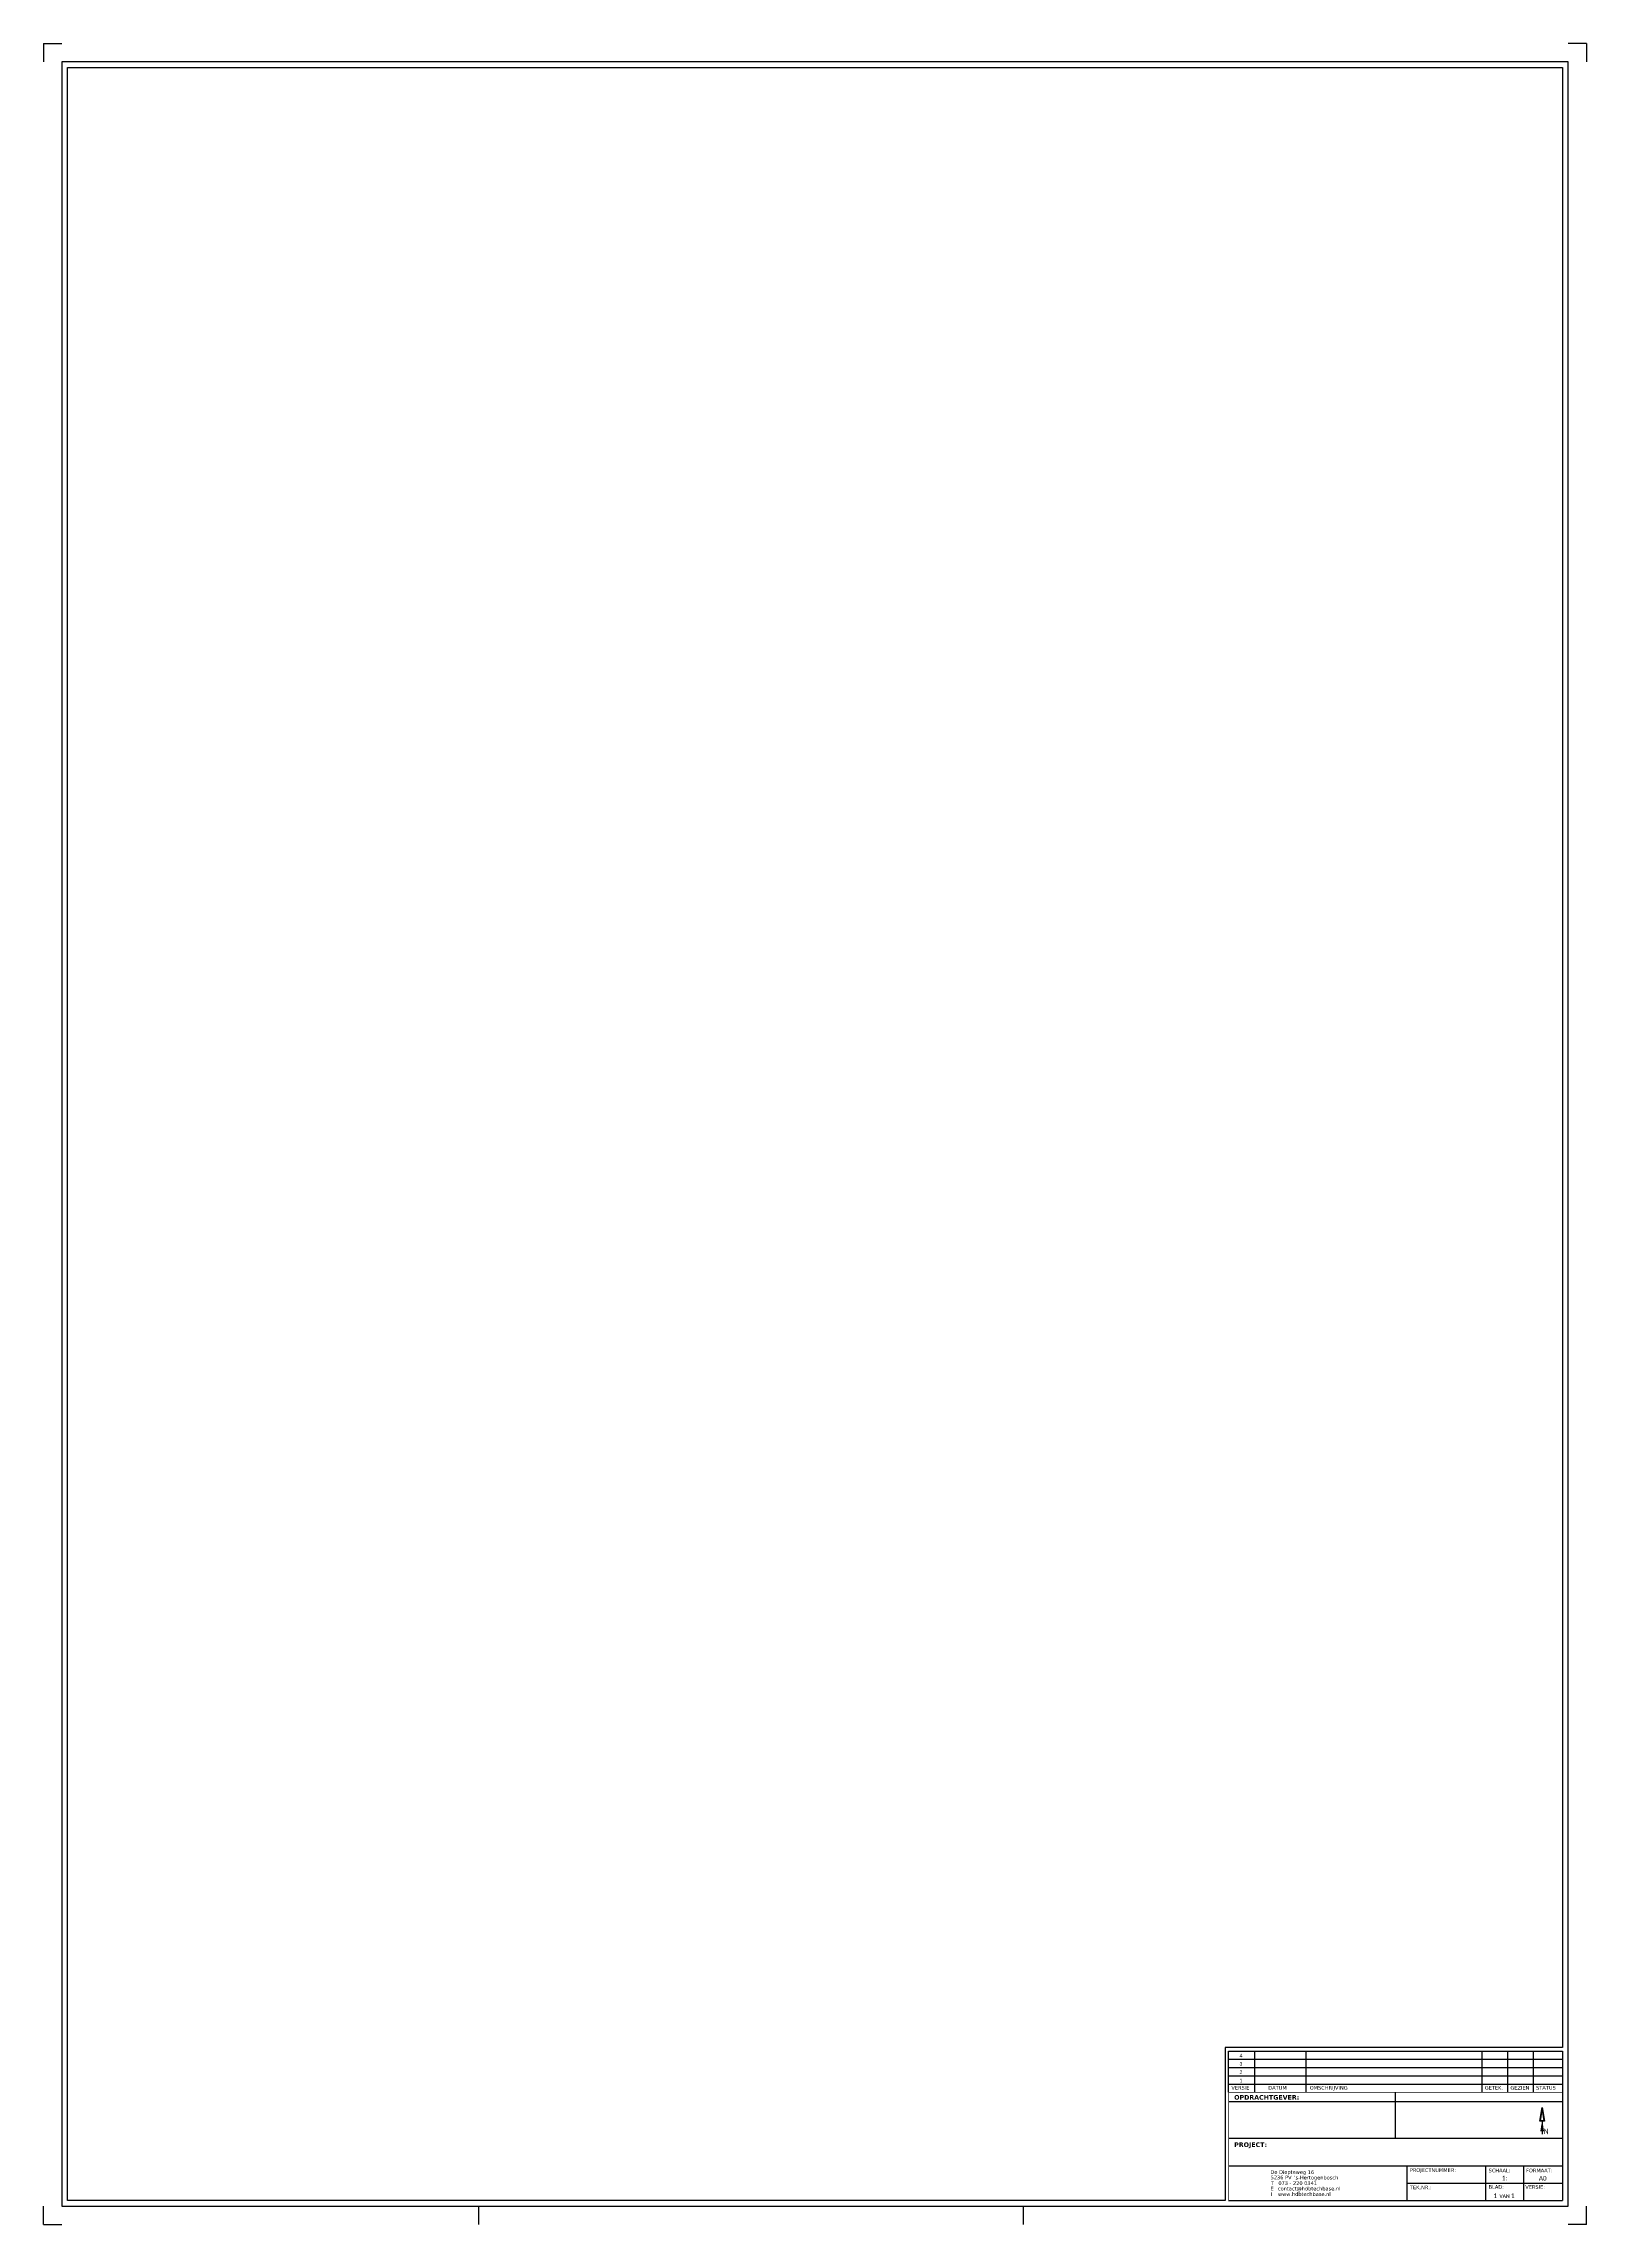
# Paper-space layout 'A0 S' of a CAD drawing. Header units: metres, sheet in millimetres. Extents: x 0 to 841, y 0 to 1189.
import ezdxf
from ezdxf.enums import TextEntityAlignment as Align

# ---------------------------------------------------------------- set-up
doc = ezdxf.new("R2010")
doc.units = ezdxf.units.M
doc.layers.add('KADER', color=7, linetype='Continuous')
doc.layers.add('LS Text', color=7, linetype='Continuous')
doc.layers.add('niet plotten', color=1, linetype='Continuous', plot=False)
doc.styles.add('Legend', font='calibri.ttf')
doc.styles.add('MD', font='isocp.shx', dxfattribs={"height": 1.25})
doc.styles.add('Verdana', font='verdana.ttf')
doc.styles.add('verdana vet', font='verdanab.ttf')

# ---------------------------------------------------------------- blocks, each defined once
blk = doc.blocks.new('Noordpijl')
at = {"flags": 128}
for points in [[(996.2, 67.3), (998, 77.8), (999.7, 67.3), (996.2, 67.3)], [(997.1, 59.5), (998, 64.7), (998.8, 59.5)], [(997.7, 59.5), (998, 61.4), (998.3, 59.5)]]:
    blk.add_lwpolyline(points, dxfattribs=at)
blk.add_lwpolyline([(996.7, 67.6), (998, 75.7), (999.3, 67.6)], close=True, dxfattribs=at)
blk.add_lwpolyline([(998, 67.3), (998, 57.1)])
at = {"layer": 'LS Text', "style": 'MD'}
blk.add_text('N', height=4.38, dxfattribs=at).set_placement((999.1, 57.1))
blk = doc.blocks.new('A$C6542509E')
at = {"xscale": 0.7, "yscale": 0.7, "zscale": 0.7}
blk.add_blockref('Noordpijl', (-709.7, -3.8), dxfattribs=at)
blk = doc.blocks.new('Onderhoek BAM')
for p, q in [((-182, 59), (-182, 81.5)), ((-182, 81.5), (0, 81.5)), ((-182, 77), (0, 77)), ((-182, 72.5), (0, 72.5)), ((-168, 81.5), (-168, 59)), ((-140, 81.5), (-140, 59)), ((-43.8, 59), (-43.8, 81.5)), ((-29.8, 59), (-29.8, 81.5)), ((-15.8, 59), (-15.8, 81.5)), ((0, 81.5), (0, 0)), ((-182, 68), (0, 68)), ((-182, 63.5), (0, 63.5)), ((-182, 54), (0, 54)), ((-91, 34), (-91, 59)), ((-182, 34), (0, 34)), ((-182, 19), (0, 19)), ((-84.8, 19), (-84.8, 0)), ((-42, 19), (-42, 0)), ((-21.2, 19), (-21.2, 0)), ((-182, 0), (0, 0)), ((-84.8, 9.5), (0, 9.5))]:
    blk.add_line(p, q)
at = {"const_width": 0.5}
blk.add_lwpolyline([(-182, 0), (-182, 59), (0, 59)], dxfattribs=at)
for s, height, style, p in [('VERSIE', 2, 'Verdana', (-180.5, 60.5)), ('DATUM', 2, 'Verdana', (-160.4, 60.5)), ('OMSCHRIJVING', 2, 'Verdana', (-137.8, 60.5)), ('GETEK.', 2, 'Verdana', (-42.4, 60.5)), ('GEZIEN', 2, 'Verdana', (-28.4, 60.5)), ('STATUS', 2, 'Verdana', (-14.4, 60.5)), ('OPDRACHTGEVER:', 2.5, 'verdana vet', (-179, 55)), ('PROJECT:', 2.5, 'verdana vet', (-179, 29.2)), ('PROJECTNUMMER:', 2, 'Verdana', (-83.3, 15.6)), ('SCHAAL:', 2, 'Verdana', (-40.3, 15.4)), ('FORMAAT:', 2, 'Verdana', (-19.9, 15.4)), ('TEK.NR.:', 2, 'Verdana', (-83.2, 6.2)), ('BLAD:', 2, 'Verdana', (-40.3, 6.4)), ('VAN', 2, 'Legend', (-34.4, 1.4)), ('VERSIE:', 2, 'Verdana', (-20.3, 6.4))]:
    blk.add_text(s, height=height, dxfattribs=dict(style=style)).set_placement(p)
at = {"color": 7, "style": 'Verdana'}
for s, p in [('De Diepteweg 16', (-159.2, 14.5)), ('5236 PV', (-159.1, 11.6)), ("'s-Hertogenbosch", (-146.3, 11.5)), ('T', (-158.9, 8.5)), ('contact@hdbtechbase.nl', (-155.2, 5.5)), ('073 - 220 0341', (-154.9, 8.5))]:
    blk.add_text(s, height=2, dxfattribs=at).set_placement(p)
at = {"style": 'Legend'}
for tag, p, height in [('VERSIE', (-176.1, 78), 2), ('VERSIE', (-176.1, 73.5), 2), ('DATUM', (-165, 78), 2), ('DATUM', (-165, 73.5), 2), ('OMSCHRIJVING', (-137, 78), 2), ('OMSCHRIJVING', (-137, 73.5), 2), ('TEKENAAR', (-40.8, 78), 2), ('TEKENAAR', (-40.8, 73.5), 2), ('GEZIEN', (-26.8, 78), 2), ('GEZIEN', (-26.8, 73.5), 2), ('STATUS', (-12.8, 78), 2), ('STATUS', (-12.8, 73.5), 2), ('VERSIE', (-176.1, 69), 2), ('VERSIE', (-176.1, 64.5), 2), ('DATUM', (-165, 69), 2), ('DATUM', (-165, 64.5), 2), ('OMSCHRIJVING', (-137, 69), 2), ('OMSCHRIJVING', (-137, 64.5), 2), ('TEKENAAR', (-40.8, 69), 2), ('TEKENAAR', (-40.8, 64.5), 2), ('GEZIEN', (-26.8, 69), 2), ('GEZIEN', (-26.8, 64.5), 2), ('STATUS', (-12.8, 69), 2), ('STATUS', (-12.8, 64.5), 2), ('PROJECTOMSCHRIJVING', (-159.3, 27), 4), ('PLAATS', (-159.3, 20.7), 3), ('PROJECT.NR', (-74, 11.2), 2.5), ('TEK.NR', (-74, 1.6), 2.5), ('BLADEN', (-28.1, 1.4), 2.5)]:
    blk.add_attdef(tag, p, '', height=height, dxfattribs=at)
for tag, p in [('SCHAAL', (-31.6, 11)), ('FORMAAT', (-10.8, 10.9)), ('VERSIE.NR', (-12, 1.4))]:
    blk.add_attdef(tag, text='', height=2.5, dxfattribs=at).set_placement(p, align=Align.CENTER)
blk.add_attdef('BLAD', text='', height=2.5, dxfattribs=at).set_placement((-35.7, 1.4), align=Align.RIGHT)
at = {"layer": 'KADER', "style": 'Verdana'}
for s, p in [('E', (-159.2, 5.5)), ('I', (-159.1, 2.5)), ('www.hdbtechbase.nl', (-155.1, 2.5))]:
    blk.add_text(s, height=2, dxfattribs=at).set_placement(p)

psp = doc.layouts.new('A0 S')

# ---------------------------------------------------------------- linework, layer by layer
psp.add_lwpolyline([(828, 1176), (828, 96.5), (644.1, 96.5), (644.1, 13), (13, 13), (13, 1176), (828, 1176)], close=True)
at = {"layer": 'KADER'}
psp.add_lwpolyline([(10, 1179), (10, 10), (831, 10), (831, 1179)], close=True, dxfattribs=at)
for points in [[(237, 10), (237, 0)], [(534, 10), (534, 0)]]:
    psp.add_lwpolyline(points, dxfattribs=at)
at = {"layer": 'niet plotten', "color": 1}
for p, q in [((0, 1189), (0, 1179)), ((0, 1189), (10, 1189)), ((841, 1189), (831, 1189)), ((841, 1189), (841, 1179)), ((0, 0), (0, 10)), ((0, 0), (10, 0)), ((841, 0), (841, 10)), ((841, 0), (831, 0))]:
    psp.add_line(p, q, dxfattribs=at)

# ---------------------------------------------------------------- block references
ref = psp.add_blockref('Onderhoek BAM', (828, 13))
ref.add_attrib('BLAD', '1', dxfattribs={"height": 2.5, "style": 'Legend'}).set_placement((792.3, 14.4), align=Align.RIGHT)
ref.add_attrib('BLADEN', '1', (799.9, 14.4), dxfattribs={"height": 2.5, "style": 'Legend'})
ref.add_attrib('SCHAAL', '1:', dxfattribs={"height": 2.5, "style": 'Legend'}).set_placement((796.4, 24), align=Align.CENTER)
ref.add_attrib('FORMAAT', 'A0', dxfattribs={"height": 2.5, "style": 'Legend'}).set_placement((817.2, 23.9), align=Align.CENTER)
ref.add_attrib('VERSIE', '1', (651.9, 77.5), dxfattribs={"height": 2, "style": 'Legend'})
ref.add_attrib('VERSIE', '2', (651.9, 82), dxfattribs={"height": 2, "style": 'Legend'})
ref.add_attrib('VERSIE', '3', (651.9, 86.5), dxfattribs={"height": 2, "style": 'Legend'})
ref.add_attrib('VERSIE', '4', (651.9, 91), dxfattribs={"height": 2, "style": 'Legend'})
psp.add_blockref('A$C6542509E', (828, 13))

# ---------------------------------------------------------------- viewports
at = {"layer": '0'}
vp = psp.add_viewport(center=(420.5, 594.5), size=(815, 1163), view_center_point=(210, 147.8), view_height=602.435, dxfattribs=at)
vp.dxf.flags = 0x10000  # cut along an outline
vp.dxf.clipping_boundary_handle = psp.add_lwpolyline([(828, 1176), (828, 96.5), (644.1, 96.5), (644.1, 13), (13, 13), (13, 1176), (828, 1176)], format="xyb", close=True, dxfattribs={"invisible": 1}).dxf.handle

doc.saveas('drawing.dxf')
